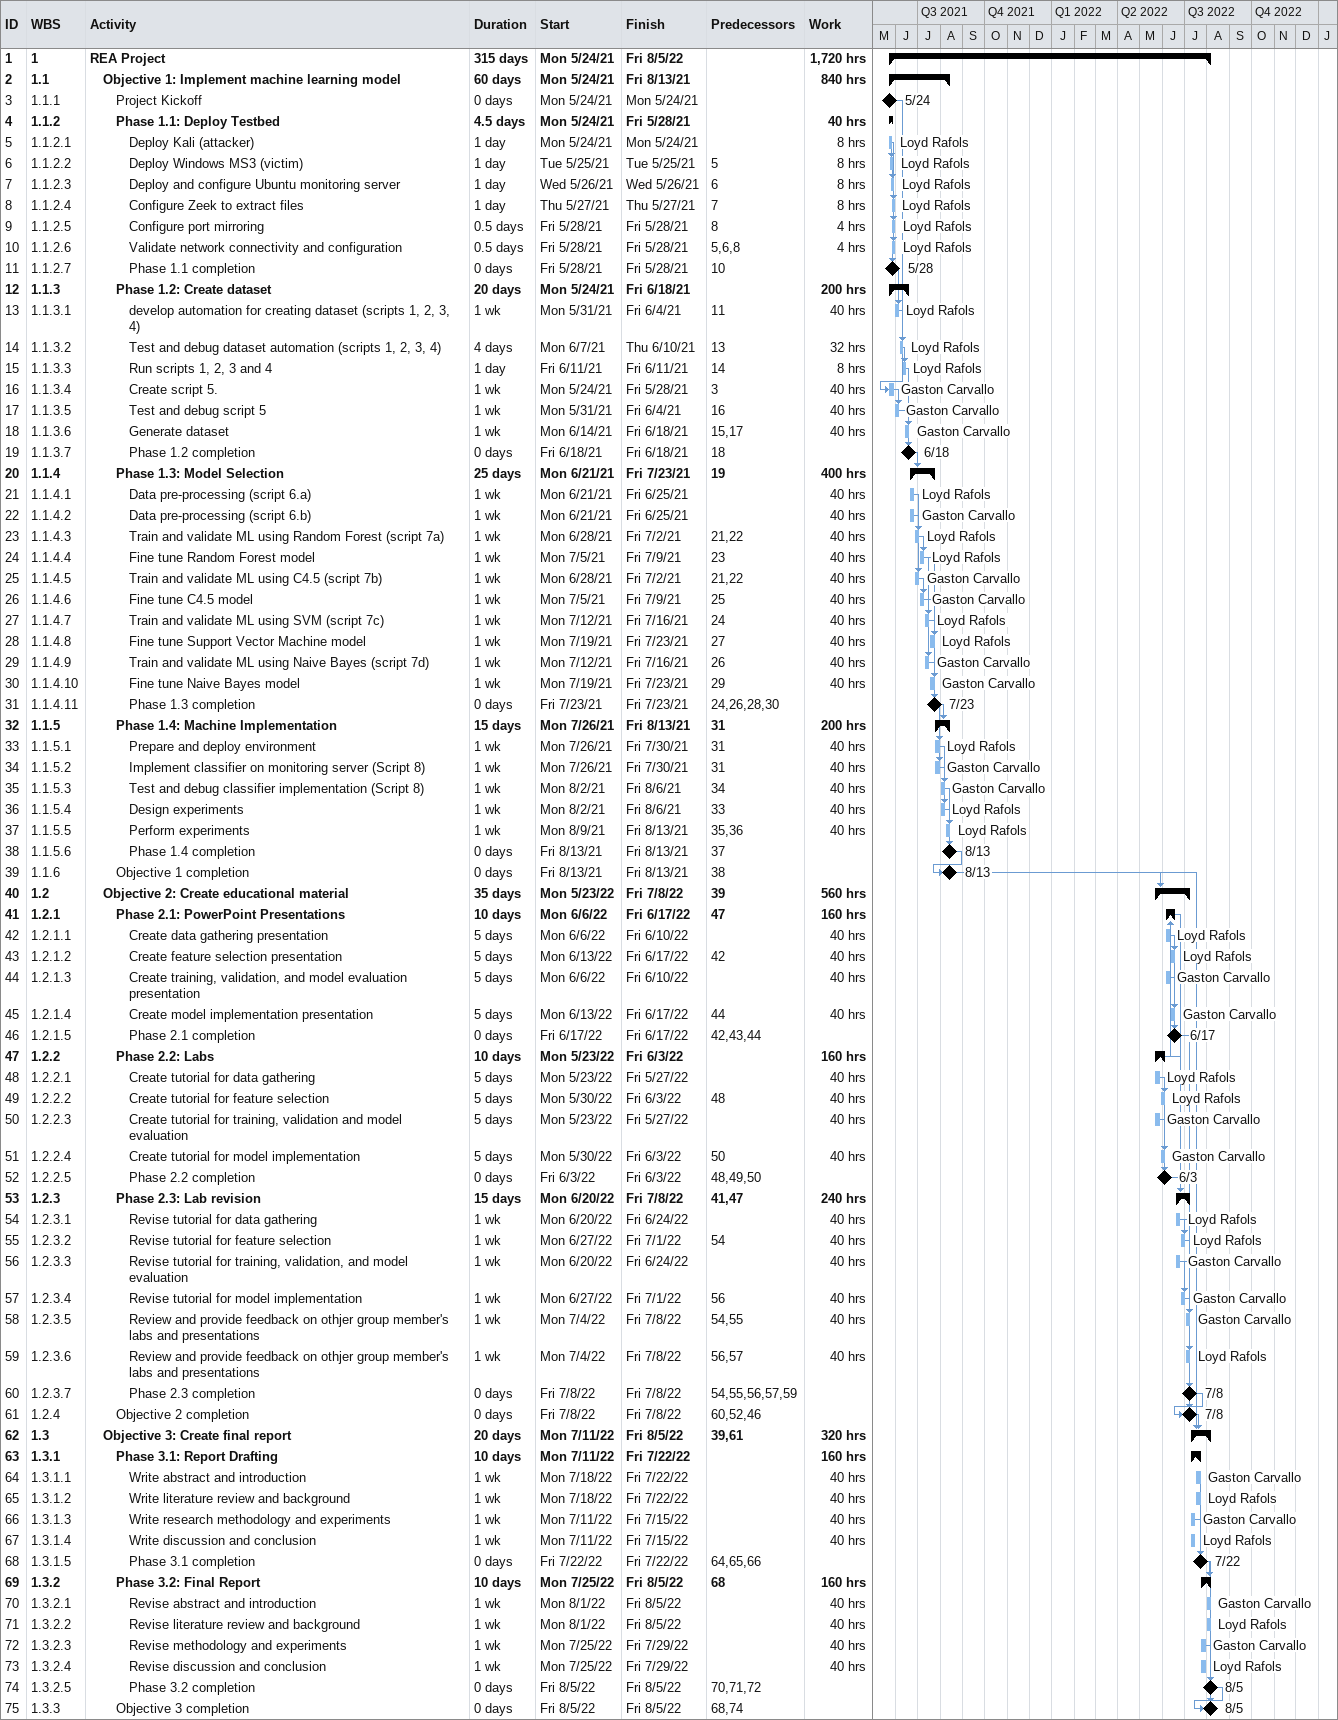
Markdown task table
| ID | WBS | Task | Duration | Start | Finish | Predecessors | Resources | Work (h) |
|---|---|---|---|---|---|---|---|---|
| 1 | 1 | **REA Project** | 315d | 2021-05-24 | 2022-08-05 |  |  | 1720 |
| 2 | 1.1 | **Objective 1: Implement machine learning model** | 60d | 2021-05-24 | 2021-08-13 |  |  | 840 |
| 3 | 1.1.1 | Project Kickoff | 0d | 2021-05-24 | 2021-05-24 |  |  |  |
| 4 | 1.1.2 | **Phase 1.1: Deploy Testbed** | 4.5d | 2021-05-24 | 2021-05-28 |  |  | 40 |
| 5 | 1.1.2.1 | Deploy Kali (attacker) | 1d | 2021-05-24 | 2021-05-24 |  | Loyd Rafols | 8 |
| 6 | 1.1.2.2 | Deploy Windows MS3 (victim) | 1d | 2021-05-25 | 2021-05-25 | 5 | Loyd Rafols | 8 |
| 7 | 1.1.2.3 | Deploy and configure Ubuntu monitoring server | 1d | 2021-05-26 | 2021-05-26 | 6 | Loyd Rafols | 8 |
| 8 | 1.1.2.4 | Configure Zeek to extract files | 1d | 2021-05-27 | 2021-05-27 | 7 | Loyd Rafols | 8 |
| 9 | 1.1.2.5 | Configure port mirroring | 0.5d | 2021-05-28 | 2021-05-28 | 8 | Loyd Rafols | 4 |
| 10 | 1.1.2.6 | Validate network connectivity and configuration | 0.5d | 2021-05-28 | 2021-05-28 | 5, 6, 8 | Loyd Rafols | 4 |
| 11 | 1.1.2.7 | Phase 1.1 completion | 0d | 2021-05-28 | 2021-05-28 | 10 |  |  |
| 12 | 1.1.3 | **Phase 1.2: Create dataset** | 20d | 2021-05-24 | 2021-06-18 |  |  | 200 |
| 13 | 1.1.3.1 | develop automation for creating dataset (scripts 1, 2, 3, 4) | 1w | 2021-05-31 | 2021-06-04 | 11 | Loyd Rafols | 40 |
| 14 | 1.1.3.2 | Test and debug dataset automation (scripts 1, 2, 3, 4) | 4d | 2021-06-07 | 2021-06-10 | 13 | Loyd Rafols | 32 |
| 15 | 1.1.3.3 | Run scripts 1, 2, 3 and 4 | 1d | 2021-06-11 | 2021-06-11 | 14 | Loyd Rafols | 8 |
| 16 | 1.1.3.4 | Create script 5. | 1w | 2021-05-24 | 2021-05-28 | 3 | Gaston Carvallo | 40 |
| 17 | 1.1.3.5 | Test and debug script 5 | 1w | 2021-05-31 | 2021-06-04 | 16 | Gaston Carvallo | 40 |
| 18 | 1.1.3.6 | Generate dataset | 1w | 2021-06-14 | 2021-06-18 | 15, 17 | Gaston Carvallo | 40 |
| 19 | 1.1.3.7 | Phase 1.2 completion | 0d | 2021-06-18 | 2021-06-18 | 18 |  |  |
| 20 | 1.1.4 | **Phase 1.3: Model Selection** | 25d | 2021-06-21 | 2021-07-23 | 19 |  | 400 |
| 21 | 1.1.4.1 | Data pre-processing (script 6.a) | 1w | 2021-06-21 | 2021-06-25 |  | Loyd Rafols | 40 |
| 22 | 1.1.4.2 | Data pre-processing (script 6.b) | 1w | 2021-06-21 | 2021-06-25 |  | Gaston Carvallo | 40 |
| 23 | 1.1.4.3 | Train and validate ML using Random Forest (script 7a) | 1w | 2021-06-28 | 2021-07-02 | 21, 22 | Loyd Rafols | 40 |
| 24 | 1.1.4.4 | Fine tune Random Forest model | 1w | 2021-07-05 | 2021-07-09 | 23 | Loyd Rafols | 40 |
| 25 | 1.1.4.5 | Train and validate ML using C4.5 (script 7b) | 1w | 2021-06-28 | 2021-07-02 | 21, 22 | Gaston Carvallo | 40 |
| 26 | 1.1.4.6 | Fine tune C4.5 model | 1w | 2021-07-05 | 2021-07-09 | 25 | Gaston Carvallo | 40 |
| 27 | 1.1.4.7 | Train and validate ML using SVM (script 7c) | 1w | 2021-07-12 | 2021-07-16 | 24 | Loyd Rafols | 40 |
| 28 | 1.1.4.8 | Fine tune Support Vector Machine model | 1w | 2021-07-19 | 2021-07-23 | 27 | Loyd Rafols | 40 |
| 29 | 1.1.4.9 | Train and validate ML using Naive Bayes (script 7d) | 1w | 2021-07-12 | 2021-07-16 | 26 | Gaston Carvallo | 40 |
| 30 | 1.1.4.10 | Fine tune Naive Bayes model | 1w | 2021-07-19 | 2021-07-23 | 29 | Gaston Carvallo | 40 |
| 31 | 1.1.4.11 | Phase 1.3 completion | 0d | 2021-07-23 | 2021-07-23 | 24, 26, 28, 30 |  |  |
| 32 | 1.1.5 | **Phase 1.4: Machine Implementation** | 15d | 2021-07-26 | 2021-08-13 | 31 |  | 200 |
| 33 | 1.1.5.1 | Prepare and deploy environment | 1w | 2021-07-26 | 2021-07-30 | 31 | Loyd Rafols | 40 |
| 34 | 1.1.5.2 | Implement classifier on monitoring server (Script 8) | 1w | 2021-07-26 | 2021-07-30 | 31 | Gaston Carvallo | 40 |
| 35 | 1.1.5.3 | Test and debug classifier implementation (Script 8) | 1w | 2021-08-02 | 2021-08-06 | 34 | Gaston Carvallo | 40 |
| 36 | 1.1.5.4 | Design experiments | 1w | 2021-08-02 | 2021-08-06 | 33 | Loyd Rafols | 40 |
| 37 | 1.1.5.5 | Perform experiments | 1w | 2021-08-09 | 2021-08-13 | 35, 36 | Loyd Rafols | 40 |
| 38 | 1.1.5.6 | Phase 1.4 completion | 0d | 2021-08-13 | 2021-08-13 | 37 |  |  |
| 39 | 1.1.6 | Objective 1 completion | 0d | 2021-08-13 | 2021-08-13 | 38 |  |  |
| 40 | 1.2 | **Objective 2: Create educational material** | 35d | 2022-05-23 | 2022-07-08 | 39 |  | 560 |
| 41 | 1.2.1 | **Phase 2.1: PowerPoint Presentations** | 10d | 2022-06-06 | 2022-06-17 | 47 |  | 160 |
| 42 | 1.2.1.1 | Create data gathering presentation | 5d | 2022-06-06 | 2022-06-10 |  | Loyd Rafols | 40 |
| 43 | 1.2.1.2 | Create feature selection presentation | 5d | 2022-06-13 | 2022-06-17 | 42 | Loyd Rafols | 40 |
| 44 | 1.2.1.3 | Create training, validation, and model evaluation presentation | 5d | 2022-06-06 | 2022-06-10 |  | Gaston Carvallo | 40 |
| 45 | 1.2.1.4 | Create model implementation presentation | 5d | 2022-06-13 | 2022-06-17 | 44 | Gaston Carvallo | 40 |
| 46 | 1.2.1.5 | Phase 2.1 completion | 0d | 2022-06-17 | 2022-06-17 | 42, 43, 44 |  |  |
| 47 | 1.2.2 | **Phase 2.2: Labs** | 10d | 2022-05-23 | 2022-06-03 |  |  | 160 |
| 48 | 1.2.2.1 | Create tutorial for data gathering | 5d | 2022-05-23 | 2022-05-27 |  | Loyd Rafols | 40 |
| 49 | 1.2.2.2 | Create tutorial for feature selection | 5d | 2022-05-30 | 2022-06-03 | 48 | Loyd Rafols | 40 |
| 50 | 1.2.2.3 | Create tutorial for training, validation and model evaluation | 5d | 2022-05-23 | 2022-05-27 |  | Gaston Carvallo | 40 |
| 51 | 1.2.2.4 | Create tutorial for model implementation | 5d | 2022-05-30 | 2022-06-03 | 50 | Gaston Carvallo | 40 |
| 52 | 1.2.2.5 | Phase 2.2 completion | 0d | 2022-06-03 | 2022-06-03 | 48, 49, 50 |  |  |
| 53 | 1.2.3 | **Phase 2.3: Lab revision** | 15d | 2022-06-20 | 2022-07-08 | 41, 47 |  | 240 |
| 54 | 1.2.3.1 | Revise tutorial for data gathering | 1w | 2022-06-20 | 2022-06-24 |  | Loyd Rafols | 40 |
| 55 | 1.2.3.2 | Revise tutorial for feature selection | 1w | 2022-06-27 | 2022-07-01 | 54 | Loyd Rafols | 40 |
| 56 | 1.2.3.3 | Revise tutorial for training, validation, and model evaluation | 1w | 2022-06-20 | 2022-06-24 |  | Gaston Carvallo | 40 |
| 57 | 1.2.3.4 | Revise tutorial for model implementation | 1w | 2022-06-27 | 2022-07-01 | 56 | Gaston Carvallo | 40 |
| 58 | 1.2.3.5 | Review and provide feedback on othjer group member's labs and presentations | 1w | 2022-07-04 | 2022-07-08 | 54, 55 | Gaston Carvallo | 40 |
| 59 | 1.2.3.6 | Review and provide feedback on othjer group member's labs and presentations | 1w | 2022-07-04 | 2022-07-08 | 56, 57 | Loyd Rafols | 40 |
| 60 | 1.2.3.7 | Phase 2.3 completion | 0d | 2022-07-08 | 2022-07-08 | 54, 55, 56, 57, 59 |  |  |
| 61 | 1.2.4 | Objective 2 completion | 0d | 2022-07-08 | 2022-07-08 | 60, 52, 46 |  |  |
| 62 | 1.3 | **Objective 3: Create final report** | 20d | 2022-07-11 | 2022-08-05 | 39, 61 |  | 320 |
| 63 | 1.3.1 | **Phase 3.1: Report Drafting** | 10d | 2022-07-11 | 2022-07-22 |  |  | 160 |
| 64 | 1.3.1.1 | Write abstract and introduction | 1w | 2022-07-18 | 2022-07-22 |  | Gaston Carvallo | 40 |
| 65 | 1.3.1.2 | Write literature review and background | 1w | 2022-07-18 | 2022-07-22 |  | Loyd Rafols | 40 |
| 66 | 1.3.1.3 | Write research methodology and experiments | 1w | 2022-07-11 | 2022-07-15 |  | Gaston Carvallo | 40 |
| 67 | 1.3.1.4 | Write discussion and conclusion | 1w | 2022-07-11 | 2022-07-15 |  | Loyd Rafols | 40 |
| 68 | 1.3.1.5 | Phase 3.1 completion | 0d | 2022-07-22 | 2022-07-22 | 64, 65, 66 |  |  |
| 69 | 1.3.2 | **Phase 3.2: Final Report** | 10d | 2022-07-25 | 2022-08-05 | 68 |  | 160 |
| 70 | 1.3.2.1 | Revise abstract and introduction | 1w | 2022-08-01 | 2022-08-05 |  | Gaston Carvallo | 40 |
| 71 | 1.3.2.2 | Revise literature review and background | 1w | 2022-08-01 | 2022-08-05 |  | Loyd Rafols | 40 |
| 72 | 1.3.2.3 | Revise methodology and experiments | 1w | 2022-07-25 | 2022-07-29 |  | Gaston Carvallo | 40 |
| 73 | 1.3.2.4 | Revise discussion and conclusion | 1w | 2022-07-25 | 2022-07-29 |  | Loyd Rafols | 40 |
| 74 | 1.3.2.5 | Phase 3.2 completion | 0d | 2022-08-05 | 2022-08-05 | 70, 71, 72 |  |  |
| 75 | 1.3.3 | Objective 3 completion | 0d | 2022-08-05 | 2022-08-05 | 68, 74 |  |  |
